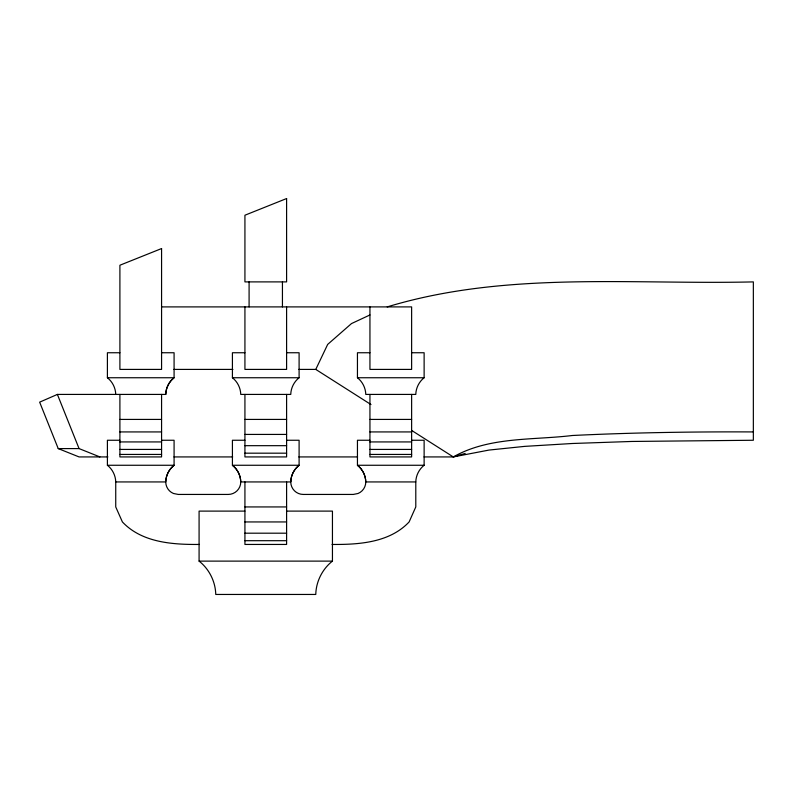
<?xml version="1.0" encoding="UTF-8"?>
<svg xmlns="http://www.w3.org/2000/svg" width="793" height="793" viewBox="0 0 793 793"><rect width="100%" height="100%" fill="white"/><g stroke="black" fill="none" stroke-linecap="round" stroke-linejoin="round"><path stroke-width="1.19" d="M107.917 456.927L79.062 456.927L58.226 448.59L39.65 402.15L57.393 394.418L165.747 394.418C165.896 387.985 169.018 381.73 174.083 377.746L174.083 352.746L161.574 352.746M332.039 544.444C358.892 544.672 389.571 542.69 409.119 521.943L415.79 506.935L415.79 481.936C415.938 475.503 419.071 469.238 424.126 465.263L424.126 440.254L411.626 440.254M298.753 369.409L315.773 369.409L327.678 344.41L351.487 323.574L369.944 314.96M286.6 352.746L299.1 352.746L299.1 377.746C294.044 381.73 290.912 387.985 290.763 394.418L240.755 394.418C240.606 387.985 237.484 381.73 232.418 377.746L232.418 352.746L244.928 352.746M411.626 352.746L424.126 352.746L424.126 377.746C419.071 381.73 415.938 387.985 415.79 394.418L365.781 394.418C365.632 387.985 362.5 381.73 357.445 377.746L357.445 352.746L369.944 352.746M286.6 511.108L332.445 511.108L332.445 561.117C322.325 569.067 316.07 581.586 315.773 594.453L215.755 594.453C215.458 581.586 209.203 569.067 199.083 561.117L199.083 511.108L244.928 511.108M423.977 456.927L453.299 456.927C489.202 436.507 532.688 440.313 572.368 435.496C632.645 432.581 693.003 431.65 753.35 431.927M411.626 430.411L453.299 456.927L465.204 453.427M387.212 306.901C505.706 270.948 631.506 284.786 753.35 281.892L753.35 440.254L631.902 441.453L572.368 443.495L524.738 446.37L489.013 450.067L453.299 456.927M161.574 306.901L411.626 306.901L411.626 369.409L369.944 369.409L369.944 306.901M119.902 352.746L107.402 352.746L107.402 377.746C112.457 381.73 115.59 387.985 115.738 394.418M173.836 369.409L232.914 369.409M107.402 377.746L174.083 377.746A21.877 21.877 0 0 0 165.747 394.418M232.418 377.746L299.1 377.746M357.445 377.746L424.126 377.746M119.902 419.418L161.574 419.418M244.928 419.418L286.6 419.418M369.944 419.418L411.626 419.418M119.902 431.927L161.574 431.927M369.944 431.927L411.626 431.927M244.928 434.425L286.6 434.425M119.902 440.254L107.402 440.254L107.402 465.263C112.457 469.238 115.59 475.503 115.738 481.936L115.738 506.935L122.4 521.943C141.947 542.69 172.626 544.672 199.489 544.444M161.574 440.254L174.083 440.254L174.083 465.263A21.877 21.877 0 0 0 165.747 481.936A12.5 12.5 0 0 0 173.459 493.484L178.247 494.435L228.255 494.435A12.5 12.5 0 0 0 240.755 481.936L290.763 481.936A12.5 12.5 0 0 0 303.273 494.435L353.281 494.435L358.059 493.484A12.5 12.5 0 0 0 365.781 481.936C365.632 475.503 362.5 469.238 357.445 465.263L357.445 440.254L369.944 440.254M244.928 440.254L232.418 440.254L232.418 465.263A21.877 21.877 0 0 1 240.755 481.936C240.606 475.503 237.484 469.238 232.418 465.263L299.1 465.263L299.1 440.254L286.6 440.254M119.902 441.929L161.574 441.929M369.944 441.929L411.626 441.929M244.928 445.676L286.6 445.676M58.226 448.59L79.062 448.59L99.898 456.927M119.902 449.423L161.574 449.423M369.944 449.423L411.626 449.423M244.928 453.18L286.6 453.18M119.902 454.429L161.574 454.429M369.944 454.429L411.626 454.429M173.945 456.927L232.686 456.927M298.842 456.927L357.574 456.927M107.402 465.263L174.083 465.263C169.018 469.238 165.896 475.503 165.747 481.936L115.738 481.936M424.126 465.263L357.445 465.263A21.877 21.877 0 0 1 365.781 481.936L415.79 481.936M244.928 506.935L286.6 506.935M244.928 521.943L286.6 521.943M244.928 533.193L286.6 533.193M244.928 540.697L286.6 540.697M199.083 561.117L332.445 561.117M315.773 369.409L370.985 404.549M57.393 394.418L79.062 448.59M411.626 394.418L411.626 456.927L369.944 456.927L369.944 394.418M286.6 306.901L286.6 369.409L244.928 369.409L244.928 306.901M286.6 394.418L286.6 456.927L244.928 456.927L244.928 394.418M286.6 481.936L286.6 544.444L244.928 544.444L244.928 481.936M282.437 281.892L282.437 306.901M249.091 281.892L249.091 306.901M161.574 394.418L161.574 456.927L119.902 456.927L119.902 394.418M290.952 479.537L290.763 481.936A21.877 21.877 0 0 1 299.1 465.263C294.689 468.752 291.715 473.956 290.952 479.537M161.574 248.556L119.902 265.229L119.902 369.409L161.574 369.409L161.574 248.556M286.6 198.547L244.928 215.22L244.928 281.892L286.6 281.892L286.6 198.547"/></g></svg>
